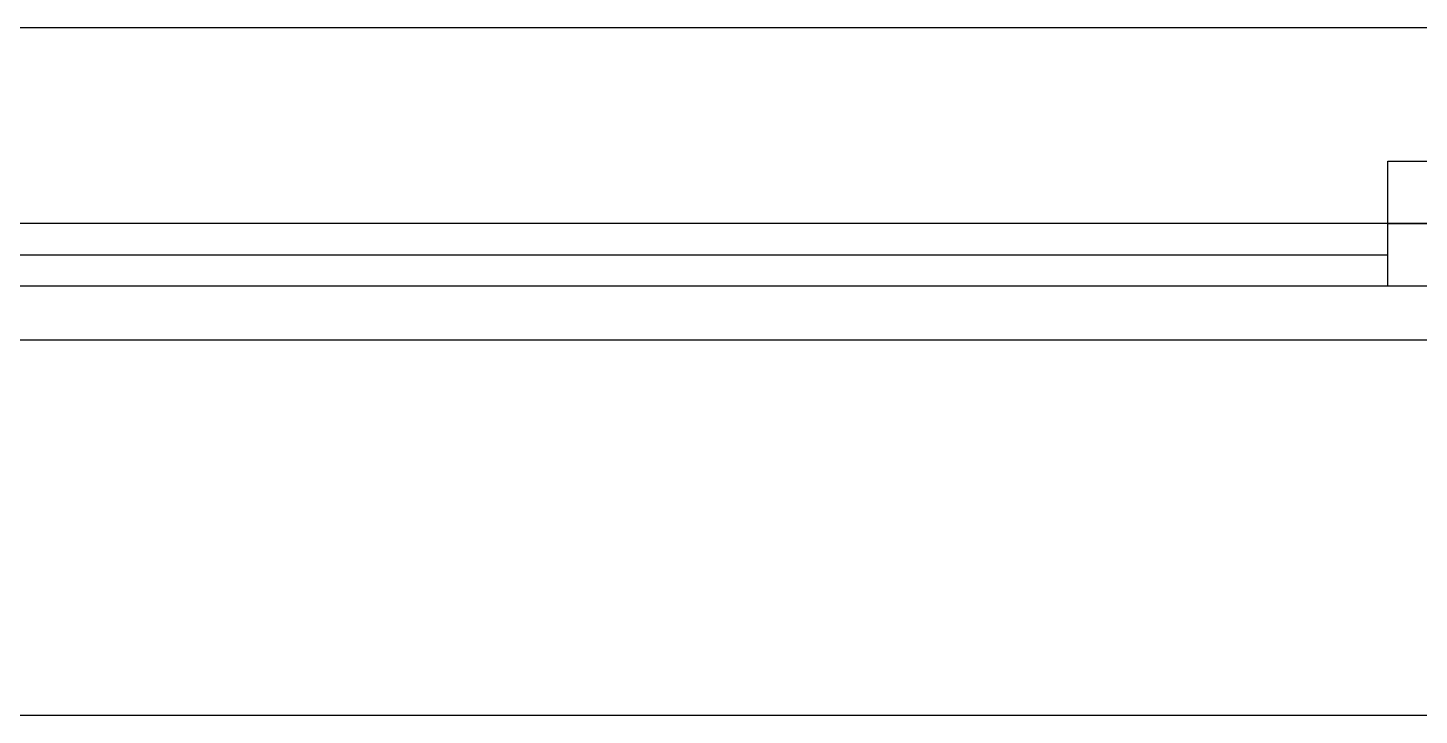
# Model space of a CAD drawing. Header units: inches. Extents: x 3778 to 56227, y -16914 to 35091.
# Drawn here: x 11872 to 12540, y 18189 to 18519 of the extents above; entities that cross this region are included whole.
import ezdxf

# ---------------------------------------------------------------- set-up
doc = ezdxf.new("R2010")
doc.units = ezdxf.units.IN
doc.header["$LTSCALE"] = 100
doc.header["$MEASUREMENT"] = 0
for name, color, linetype in [('07-DIM WAL', 5, 'Continuous'), ('RC-LIGHT', 7, 'Continuous'), ('도면층4', 4, 'Continuous'), ('도면층5', 5, 'Continuous')]:
    doc.layers.add(name, color=color, linetype=linetype)

# ---------------------------------------------------------------- blocks, each defined once
blk = doc.blocks.new('FSFF')
at = {"layer": '도면층4'}
for p, q in [((45267.36, 8547.43), (42137.36, 8547.43)), ((43002.36, 8438.43), (44402.36, 8438.43)), ((45267.36, 8397.43), (42137.36, 8397.43))]:
    blk.add_line(p, q, dxfattribs=at)
for points in [[(44462.36, 8483.43), (44462.36, 8453.43), (44402.36, 8453.43), (44402.36, 8483.43)], [(44462.36, 8453.43), (44462.36, 8423.43), (44402.36, 8423.43), (44402.36, 8453.43)]]:
    blk.add_lwpolyline(points, close=True, dxfattribs=at)
at = {"layer": '도면층5'}
for p, q in [((44402.36, 8453.43), (43002.36, 8453.43)), ((44402.36, 8423.43), (43002.36, 8423.43))]:
    blk.add_line(p, q, dxfattribs=at)

msp = doc.modelspace()

# ---------------------------------------------------------------- linework, layer by layer
at = {"layer": 'RC-LIGHT'}
msp.add_lwpolyline([(10209.81, 18189.44), (13444.81, 18189.44)], dxfattribs=at)

# ---------------------------------------------------------------- block references
at = {"layer": '07-DIM WAL'}
msp.add_blockref('FSFF', (-31877.56, 9972.01), dxfattribs=at)

doc.saveas('drawing.dxf')
